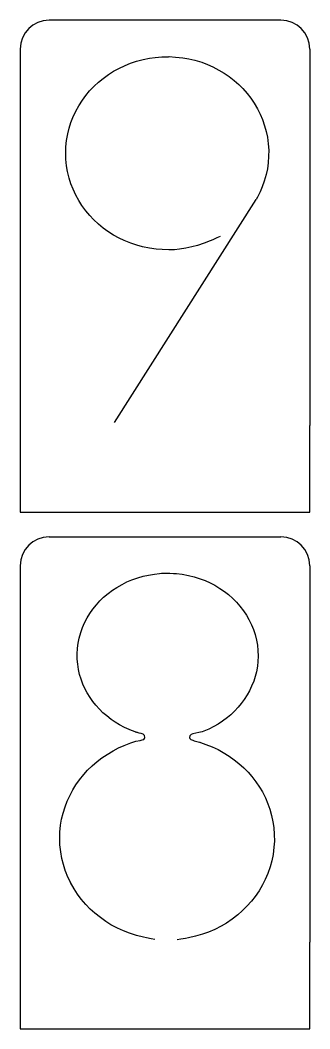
# Model space of a CAD drawing. Header units: millimetres. Extents: x 2133 to 4632, y 1065 to 2652.
# Drawn here: x 2817.8 to 2857.8, y 2009.2 to 2148.6 of the extents above; entities that cross this region are included whole.
import ezdxf

# ---------------------------------------------------------------- set-up
doc = ezdxf.new("R2010")
doc.units = ezdxf.units.MM
doc.layers.add('细实线', color=7, linetype='Continuous', lineweight=25)

msp = doc.modelspace()

# ---------------------------------------------------------------- linework, layer by layer
at = {"color": 7, "linetype": 'Continuous', "lineweight": 25}
for p, q in [((2853.765, 2148.594), (2821.765, 2148.594)), ((2817.765, 2144.594), (2817.765, 2092.594)), ((2857.765, 2144.594), (2857.765, 2092.594)), ((2821.765, 2077.182), (2853.765, 2077.182)), ((2817.765, 2073.182), (2817.765, 2021.182)), ((2857.765, 2073.182), (2857.765, 2021.182))]:
    msp.add_line(p, q, dxfattribs=at)
for points in [[(2833.01, 2142.656), (2833.832, 2142.92)], [(2833.832, 2142.92), (2834.771, 2143.168)], [(2834.771, 2143.168), (2835.63, 2143.347)], [(2835.63, 2143.347), (2836.412, 2143.449)], [(2836.412, 2143.449), (2837.338, 2143.521)], [(2837.338, 2143.521), (2838.234, 2143.549)], [(2838.234, 2143.549), (2838.271, 2143.549)], [(2838.321, 2143.553), (2838.352, 2143.553)], [(2838.352, 2143.553), (2839.229, 2143.503)], [(2839.229, 2143.503), (2840.217, 2143.394)], [(2840.217, 2143.394), (2841.071, 2143.254)], [(2841.071, 2143.254), (2841.906, 2143.048)], [(2841.906, 2143.048), (2842.83, 2142.768)], [(2842.83, 2142.768), (2843.624, 2142.48)], [(2829.968, 2141.095), (2830.645, 2141.533)], [(2830.645, 2141.533), (2831.392, 2141.936)], [(2831.392, 2141.936), (2832.247, 2142.342)], [(2832.247, 2142.342), (2833.01, 2142.656)], [(2843.624, 2142.48), (2844.385, 2142.135)], [(2844.385, 2142.135), (2845.222, 2141.699)], [(2845.222, 2141.699), (2845.937, 2141.279)], [(2827.984, 2139.476), (2828.562, 2140.022)], [(2828.562, 2140.022), (2829.214, 2140.549)], [(2829.214, 2140.549), (2829.968, 2141.095)], [(2845.937, 2141.279), (2846.608, 2140.812)], [(2846.608, 2140.812), (2847.34, 2140.24)], [(2847.34, 2140.24), (2847.958, 2139.702)], [(2826.81, 2138.174), (2827.351, 2138.808)], [(2827.351, 2138.808), (2827.984, 2139.476)], [(2847.958, 2139.702), (2848.522, 2139.129)], [(2848.522, 2139.129), (2849.13, 2138.439)], [(2825.855, 2136.763), (2826.35, 2137.536)], [(2826.35, 2137.536), (2826.81, 2138.174)], [(2849.13, 2138.439), (2849.635, 2137.799)], [(2849.635, 2137.799), (2850.078, 2137.135)], [(2825.115, 2135.32), (2825.444, 2136.035)], [(2825.444, 2136.035), (2825.855, 2136.763)], [(2850.078, 2137.135), (2850.543, 2136.344)], [(2850.543, 2136.344), (2850.917, 2135.618)], [(2824.516, 2133.657), (2824.779, 2134.461)], [(2824.779, 2134.461), (2825.129, 2135.356)], [(2850.917, 2135.618), (2851.223, 2134.881)], [(2851.223, 2134.881), (2851.526, 2134.007)], [(2824.333, 2132.882), (2824.516, 2133.657)], [(2851.526, 2134.007), (2851.753, 2133.21)], [(2851.753, 2133.21), (2851.907, 2132.415)], [(2824.077, 2131.091), (2824.174, 2131.955)], [(2824.174, 2131.955), (2824.333, 2132.882)], [(2851.907, 2132.415), (2852.028, 2131.48)], [(2824.055, 2130.28), (2824.077, 2131.091)], [(2824.087, 2129.332), (2824.055, 2130.28)], [(2852.028, 2131.48), (2852.09, 2130.63)], [(2852.09, 2130.63), (2852.08, 2129.808)], [(2824.166, 2128.465), (2824.084, 2129.368)], [(2852.009, 2128.864), (2851.899, 2128.025)], [(2852.08, 2129.808), (2852.009, 2128.864)], [(2824.307, 2127.68), (2824.166, 2128.465)], [(2824.527, 2126.774), (2824.307, 2127.68)], [(2851.899, 2128.025), (2851.725, 2127.241)], [(2824.776, 2125.954), (2824.527, 2126.774)], [(2851.47, 2126.35), (2851.194, 2125.555)], [(2851.725, 2127.241), (2851.47, 2126.35)], [(2825.065, 2125.229), (2824.776, 2125.954)], [(2825.456, 2124.398), (2825.065, 2125.229)], [(2850.896, 2124.862), (2850.55, 2124.145)], [(2851.194, 2125.555), (2850.896, 2124.862)], [(2825.859, 2123.649), (2825.456, 2124.398)], [(2826.281, 2122.998), (2825.859, 2123.649)], [(2826.823, 2122.261), (2826.281, 2122.998)], [(2827.363, 2121.601), (2826.823, 2122.261)], [(2827.9, 2121.04), (2827.363, 2121.601)], [(2828.574, 2120.413), (2827.9, 2121.04)], [(2829.235, 2119.858), (2828.574, 2120.413)], [(2829.873, 2119.4), (2829.235, 2119.858)], [(2830.661, 2118.901), (2829.873, 2119.4)], [(2831.426, 2118.461), (2830.661, 2118.901)], [(2832.144, 2118.123), (2831.426, 2118.461)], [(2833.026, 2117.77), (2832.144, 2118.123)], [(2833.878, 2117.477), (2833.026, 2117.77)], [(2843.18, 2117.759), (2842.274, 2117.458)], [(2844.024, 2118.087), (2843.18, 2117.759)], [(2844.373, 2118.243), (2844.024, 2118.087)], [(2844.924, 2118.494), (2844.37, 2118.242)], [(2845.364, 2118.694), (2844.924, 2118.494)], [(2834.668, 2117.272), (2833.878, 2117.477)], [(2835.625, 2117.082), (2834.668, 2117.272)], [(2836.547, 2116.947), (2835.625, 2117.082)], [(2837.364, 2116.884), (2836.547, 2116.947)], [(2838.275, 2116.858), (2837.364, 2116.884)], [(2839.086, 2116.873), (2838.275, 2116.858)], [(2839.771, 2116.939), (2839.086, 2116.873)], [(2840.628, 2117.073), (2839.771, 2116.939)], [(2841.485, 2117.246), (2840.628, 2117.073)], [(2842.274, 2117.458), (2841.485, 2117.246)], [(2834, 2071.522), (2834.737, 2071.741)], [(2834.737, 2071.741), (2835.471, 2071.902)], [(2835.471, 2071.902), (2836.298, 2072.043)], [(2836.298, 2072.043), (2837.017, 2072.129)], [(2837.017, 2072.129), (2837.279, 2072.145)], [(2837.279, 2072.145), (2837.602, 2072.155)], [(2837.602, 2072.155), (2837.955, 2072.158)], [(2837.955, 2072.158), (2838.452, 2072.152)], [(2838.452, 2072.152), (2838.933, 2072.134)], [(2838.933, 2072.134), (2839.36, 2072.104)], [(2839.36, 2072.104), (2840.142, 2072.004)], [(2840.142, 2072.004), (2841.014, 2071.846)], [(2841.014, 2071.846), (2841.776, 2071.667)], [(2841.776, 2071.667), (2842.491, 2071.439)], [(2831.107, 2070.196), (2831.833, 2070.614)], [(2831.833, 2070.614), (2832.499, 2070.951)], [(2832.499, 2070.951), (2833.189, 2071.235)], [(2833.189, 2071.235), (2834, 2071.522)], [(2842.491, 2071.439), (2843.294, 2071.137)], [(2843.294, 2071.137), (2843.992, 2070.832)], [(2843.992, 2070.832), (2844.635, 2070.49)], [(2844.635, 2070.49), (2845.352, 2070.059)], [(2829.294, 2068.831), (2829.914, 2069.359)], [(2829.914, 2069.359), (2830.495, 2069.801)], [(2830.495, 2069.801), (2831.107, 2070.196)], [(2845.352, 2070.059), (2845.969, 2069.643)], [(2845.969, 2069.643), (2846.528, 2069.198)], [(2846.528, 2069.198), (2847.137, 2068.657)], [(2827.794, 2067.178), (2828.295, 2067.805)], [(2828.295, 2067.805), (2828.774, 2068.337)], [(2828.774, 2068.337), (2829.294, 2068.831)], [(2847.137, 2068.657), (2847.658, 2068.141)], [(2847.658, 2068.141), (2848.117, 2067.608)], [(2848.117, 2067.608), (2848.605, 2066.97)], [(2827.021, 2065.993), (2827.383, 2066.601)], [(2827.383, 2066.601), (2827.794, 2067.178)], [(2848.605, 2066.97), (2849.014, 2066.369)], [(2849.014, 2066.369), (2849.357, 2065.762)], [(2826.369, 2064.638), (2826.656, 2065.284)], [(2826.656, 2065.284), (2827.021, 2065.993)], [(2849.357, 2065.762), (2849.706, 2065.043)], [(2849.706, 2065.043), (2849.986, 2064.371)], [(2825.928, 2063.191), (2826.139, 2063.967)], [(2826.139, 2063.967), (2826.369, 2064.638)], [(2849.986, 2064.371), (2850.196, 2063.706)], [(2850.196, 2063.706), (2850.39, 2062.922)], [(2825.697, 2061.78), (2825.781, 2062.488)], [(2825.781, 2062.488), (2825.928, 2063.191)], [(2850.39, 2062.922), (2850.524, 2062.193)], [(2850.524, 2062.193), (2850.591, 2061.493)], [(2825.652, 2060.982), (2825.697, 2061.78)], [(2825.655, 2060.278), (2825.652, 2060.982)], [(2850.591, 2061.493), (2850.617, 2060.692)], [(2850.617, 2060.692), (2850.597, 2059.971)], [(2825.719, 2059.592), (2825.655, 2060.278)], [(2825.837, 2058.829), (2825.719, 2059.592)], [(2850.519, 2059.302), (2850.383, 2058.542)], [(2850.597, 2059.971), (2850.519, 2059.302)], [(2825.979, 2058.166), (2825.837, 2058.829)], [(2826.174, 2057.529), (2825.979, 2058.166)], [(2850.22, 2057.861), (2850.014, 2057.239)], [(2850.383, 2058.542), (2850.22, 2057.861)], [(2826.437, 2056.822), (2826.174, 2057.529)], [(2826.705, 2056.208), (2826.437, 2056.822)], [(2849.734, 2056.536), (2849.442, 2055.907)], [(2850.014, 2057.239), (2849.734, 2056.536)], [(2827.018, 2055.626), (2826.705, 2056.208)], [(2827.411, 2054.985), (2827.018, 2055.626)], [(2827.792, 2054.431), (2827.411, 2054.985)], [(2849.12, 2055.338), (2848.711, 2054.701)], [(2849.442, 2055.907), (2849.12, 2055.338)], [(2828.21, 2053.914), (2827.792, 2054.431)], [(2828.718, 2053.351), (2828.21, 2053.914)], [(2847.879, 2053.634), (2847.355, 2053.078)], [(2848.304, 2054.137), (2847.879, 2053.634)], [(2848.711, 2054.701), (2848.304, 2054.137)], [(2829.2, 2052.868), (2828.718, 2053.351)], [(2829.709, 2052.429), (2829.2, 2052.868)], [(2830.318, 2051.958), (2829.709, 2052.429)], [(2846.38, 2052.205), (2845.706, 2051.704)], [(2846.846, 2052.59), (2846.38, 2052.205)], [(2847.355, 2053.078), (2846.846, 2052.59)], [(2830.887, 2051.559), (2830.318, 2051.958)], [(2831.473, 2051.21), (2830.887, 2051.559)], [(2832.172, 2050.84), (2831.473, 2051.21)], [(2832.828, 2050.532), (2832.172, 2050.84)], [(2844.518, 2050.969), (2843.806, 2050.612)], [(2845.107, 2051.305), (2844.518, 2050.969)], [(2845.706, 2051.704), (2845.107, 2051.305)], [(2833.119, 2050.414), (2832.828, 2050.532)], [(2833.417, 2050.304), (2833.119, 2050.414)], [(2833.753, 2050.189), (2833.417, 2050.304)], [(2842.688, 2050.169), (2842.45, 2050.12)], [(2842.916, 2050.229), (2842.688, 2050.169)], [(2843.132, 2050.312), (2842.916, 2050.229)], [(2843.806, 2050.612), (2843.132, 2050.312)], [(2830.588, 2047.61), (2831.323, 2047.997)], [(2831.323, 2047.997), (2832.128, 2048.347)], [(2832.128, 2048.347), (2833.042, 2048.691)], [(2833.042, 2048.691), (2833.758, 2048.922)], [(2842.535, 2048.798), (2842.584, 2048.783)], [(2842.584, 2048.783), (2842.679, 2048.754)], [(2842.679, 2048.754), (2843.402, 2048.503)], [(2843.402, 2048.503), (2844.302, 2048.141)], [(2844.302, 2048.141), (2845.106, 2047.771)], [(2828.403, 2046.143), (2829.048, 2046.643)], [(2829.048, 2046.643), (2829.765, 2047.12)], [(2829.765, 2047.12), (2830.588, 2047.61)], [(2845.106, 2047.771), (2845.815, 2047.379)], [(2845.815, 2047.379), (2846.618, 2046.877)], [(2846.618, 2046.877), (2847.333, 2046.379)], [(2827.076, 2044.935), (2827.691, 2045.524)], [(2827.691, 2045.524), (2828.403, 2046.143)], [(2847.333, 2046.379), (2847.952, 2045.877)], [(2847.952, 2045.877), (2848.644, 2045.249)], [(2848.644, 2045.249), (2849.254, 2044.639)], [(2825.953, 2043.604), (2826.538, 2044.334)], [(2826.538, 2044.334), (2827.076, 2044.935)], [(2849.254, 2044.639), (2849.768, 2044.041)], [(2849.768, 2044.041), (2850.331, 2043.305)], [(2825.041, 2042.233), (2825.458, 2042.917)], [(2825.458, 2042.917), (2825.953, 2043.604)], [(2850.331, 2043.305), (2850.818, 2042.597)], [(2850.818, 2042.597), (2851.211, 2041.919)], [(2824.244, 2040.639), (2824.603, 2041.408)], [(2824.603, 2041.408), (2825.041, 2042.233)], [(2851.211, 2041.919), (2851.628, 2041.092)], [(2851.628, 2041.092), (2851.977, 2040.301)], [(2823.688, 2038.982), (2823.963, 2039.885)], [(2823.963, 2039.885), (2824.244, 2040.639)], [(2851.977, 2040.301), (2852.235, 2039.555)], [(2823.483, 2038.146), (2823.688, 2038.982)], [(2852.235, 2039.555), (2852.488, 2038.652)], [(2852.488, 2038.652), (2852.68, 2037.795)], [(2823.261, 2036.367), (2823.353, 2037.335)], [(2823.353, 2037.335), (2823.483, 2038.146)], [(2852.68, 2037.795), (2852.789, 2036.995)], [(2852.789, 2036.995), (2852.858, 2036.029)], [(2823.225, 2035.469), (2823.261, 2036.367)], [(2823.262, 2034.617), (2823.225, 2035.469)], [(2852.858, 2036.029), (2852.874, 2035.111)], [(2823.369, 2033.627), (2823.262, 2034.617)], [(2852.818, 2034.271), (2852.69, 2033.288)], [(2852.874, 2035.111), (2852.818, 2034.271)], [(2823.517, 2032.732), (2823.369, 2033.627)], [(2823.727, 2031.912), (2823.517, 2032.732)], [(2852.69, 2033.288), (2852.518, 2032.38)], [(2824.042, 2030.939), (2823.727, 2031.912)], [(2852.294, 2031.581), (2851.971, 2030.656)], [(2852.518, 2032.38), (2852.294, 2031.581)], [(2824.354, 2030.137), (2824.031, 2030.974)], [(2824.738, 2029.35), (2824.354, 2030.137)], [(2851.971, 2030.656), (2851.622, 2029.811)], [(2825.201, 2028.537), (2824.72, 2029.387)], [(2825.682, 2027.784), (2825.201, 2028.537)], [(2851.246, 2029.081), (2850.749, 2028.247)], [(2851.622, 2029.811), (2851.246, 2029.081)], [(2826.186, 2027.12), (2825.682, 2027.784)], [(2826.823, 2026.378), (2826.186, 2027.12)], [(2850.241, 2027.489), (2849.731, 2026.846)], [(2850.749, 2028.247), (2850.241, 2027.489)], [(2827.444, 2025.726), (2826.823, 2026.378)], [(2828.067, 2025.165), (2827.444, 2025.726)], [(2849.081, 2026.12), (2848.433, 2025.468)], [(2849.731, 2026.846), (2849.081, 2026.12)], [(2828.84, 2024.55), (2828.067, 2025.165)], [(2829.581, 2024.018), (2828.84, 2024.55)], [(2847.022, 2024.33), (2846.254, 2023.802)], [(2847.805, 2024.927), (2847.022, 2024.33)], [(2848.433, 2025.468), (2847.805, 2024.927)], [(2830.307, 2023.577), (2829.581, 2024.018)], [(2831.194, 2023.107), (2830.307, 2023.577)], [(2832.036, 2022.714), (2831.194, 2023.107)], [(2844.63, 2022.93), (2843.76, 2022.545)], [(2845.525, 2023.38), (2844.63, 2022.93)], [(2846.254, 2023.802), (2845.525, 2023.38)], [(2832.847, 2022.408), (2832.036, 2022.714)], [(2833.827, 2022.103), (2832.847, 2022.408)], [(2834.773, 2021.861), (2833.827, 2022.103)], [(2835.199, 2021.773), (2834.773, 2021.861)], [(2835.866, 2021.64), (2835.199, 2021.773)], [(2836.368, 2021.539), (2835.866, 2021.64)], [(2839.936, 2021.557), (2839.431, 2021.466)], [(2840.606, 2021.676), (2839.936, 2021.557)], [(2841.009, 2021.751), (2840.606, 2021.676)], [(2841.962, 2021.974), (2841.009, 2021.751)], [(2842.948, 2022.258), (2841.962, 2021.974)], [(2843.76, 2022.545), (2842.948, 2022.258)]]:
    msp.add_lwpolyline(points)
for centre, start, end in [((2821.765, 2144.594), 90, 180), ((2853.765, 2144.594), 0, 90), ((2821.765, 2073.182), 90, 180), ((2853.765, 2073.182), 0, 90)]:
    msp.add_arc(centre, 4, start, end, dxfattribs=at)
at = {"layer": '细实线'}
for p, q in [((2838.271, 2143.549), (2838.321, 2143.553)), ((2830.776, 2093), (2850.379, 2123.816)), ((2850.533, 2124.111), (2850.379, 2123.816)), ((2850.55, 2124.145), (2850.533, 2124.111)), ((2817.765, 2092.594), (2817.765, 2080.594)), ((2857.765, 2080.594), (2857.765, 2092.594)), ((2817.765, 2080.594), (2857.765, 2080.594)), ((2833.753, 2050.189), (2833.825, 2050.164)), ((2834.186, 2050.055), (2833.825, 2050.164)), ((2834.461, 2049.986), (2834.186, 2050.055)), ((2834.746, 2049.9), (2834.461, 2049.986)), ((2834.944, 2049.703), (2834.746, 2049.9)), ((2834.997, 2049.462), (2834.944, 2049.703)), ((2834.947, 2049.312), (2834.997, 2049.462)), ((2841.191, 2049.689), (2841.126, 2049.461)), ((2841.126, 2049.461), (2841.175, 2049.31)), ((2841.378, 2049.875), (2841.191, 2049.689)), ((2841.617, 2049.958), (2841.378, 2049.875)), ((2842.45, 2050.12), (2841.617, 2049.958)), ((2833.758, 2048.922), (2834.35, 2049.021)), ((2834.35, 2049.021), (2834.625, 2049.103)), ((2834.625, 2049.103), (2834.819, 2049.181)), ((2834.819, 2049.181), (2834.947, 2049.312)), ((2841.175, 2049.31), (2841.337, 2049.156)), ((2841.337, 2049.156), (2841.617, 2049.066)), ((2841.617, 2049.066), (2841.809, 2049.005)), ((2841.809, 2049.005), (2841.972, 2048.963)), ((2841.972, 2048.963), (2842.354, 2048.854)), ((2842.354, 2048.854), (2842.535, 2048.798)), ((2835.866, 2021.64), (2835.866, 2021.64)), ((2817.765, 2021.182), (2817.765, 2009.182)), ((2857.765, 2009.182), (2857.765, 2021.182)), ((2817.765, 2009.182), (2857.765, 2009.182))]:
    msp.add_line(p, q, dxfattribs=at)

doc.saveas('drawing.dxf')
